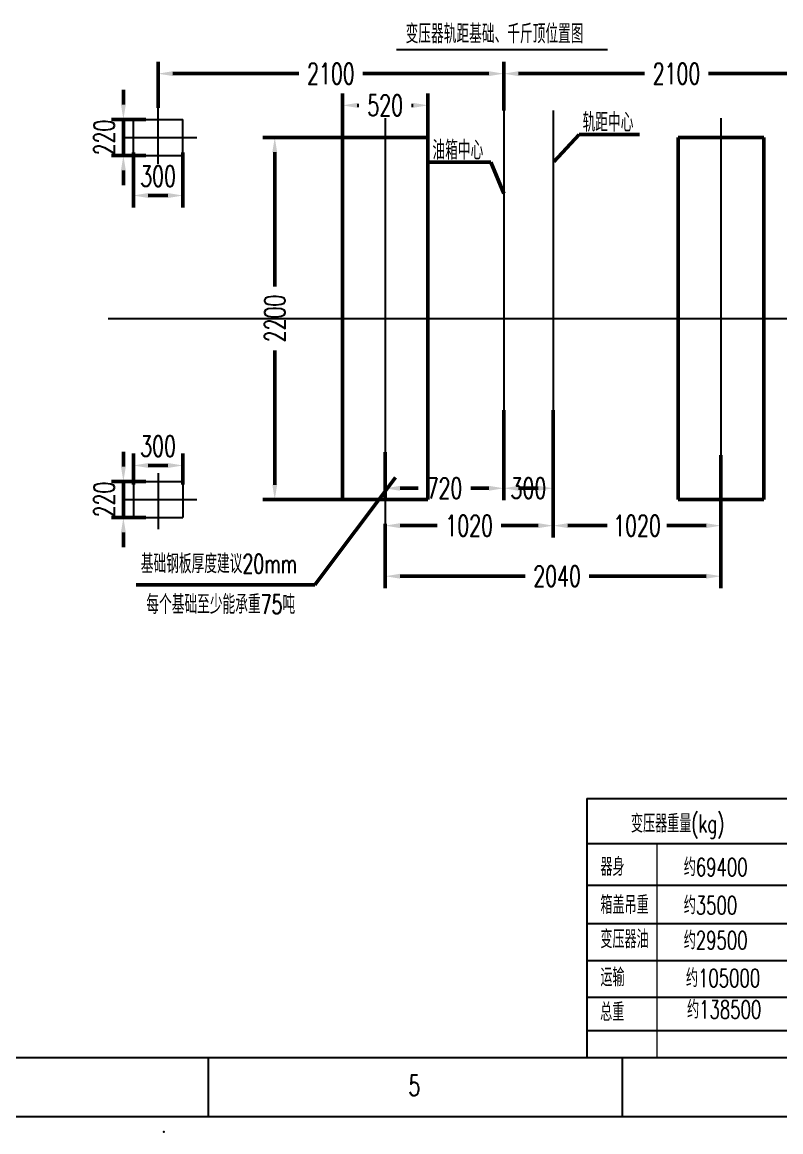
# Model space of a CAD drawing. Header units: millimetres. Extents: x 71406 to 93150, y 2492 to 17792.
# Drawn here: x 81417 to 86027, y 2492 to 9236 of the extents above; entities that cross this region are included whole.
import ezdxf

# ---------------------------------------------------------------- set-up
doc = ezdxf.new("R2010")
doc.units = ezdxf.units.MM
doc.header["$LTSCALE"] = 360
doc.linetypes.add('CENTER', pattern=[2, 1.25, -0.25, 0.25, -0.25])
doc.linetypes.add('CENTER2', pattern=[28.575, 19.05, -3.175, 3.175, -3.175])
for name, color, linetype, lineweight in [('0粗实线层', 7, 'Continuous', 50), ('4细实线层', 2, 'Continuous', 25), ('5文字层', 6, 'Continuous', 25), ('6标注层', 3, 'Continuous', 25), ('tablist', 3, 'Continuous', 25)]:
    doc.layers.add(name, color=color, linetype=linetype, lineweight=lineweight)
doc.layers.add('2', color=2, linetype='CENTER')
doc.layers.add('中心线', color=1, linetype='CENTER2')
doc.styles.add('PC_TEXTSTYLE1', font='txt.shx', dxfattribs={"width": 0.67, "bigfont": 'hztxt.shx'})
doc.styles.add('ROMANS', font='romans.shx', dxfattribs={"width": 0.67, "bigfont": 'bigfont.shx'})
doc.styles.get("Standard").update_dxf_attribs({"font": 'txt.shx', "width": 0.67, "bigfont": 'hztxt.shx'})
doc.styles.add('TH_GBDIM', font='txt.shx', dxfattribs={"width": 0.67, "bigfont": 'hztxt.shx'})
doc.dimstyles.new('TH_GBDIM', dxfattribs={"dimscale": 36, "dimtxt": 3.5, "dimasz": 2.5, "dimexe": 2, "dimexo": 0, "dimgap": 1.5, "dimtad": 0, "dimtoh": 1, "dimdec": 1, "dimdsep": 46, "dimtxsty": 'TH_GBDIM', "dimcen": 2.5, "dimclrd": 3, "dimclre": 3, "dimclrt": 6, "dimadec": 0, "dimazin": 2, "dimtfac": 0.714286, "dimtdec": 1, "dimtmove": 0, "dimatfit": 3, "dimfxl": 2, "dimtzin": 0, "dimlwd": -1, "dimlwe": -1, "dimarcsym": 0})

# ---------------------------------------------------------------- blocks, each defined once
blk = doc.blocks.new('*D863')
at = {"layer": '0粗实线层', "color": 3, "transparency": 16777216}
for p, q in [((83363, 8535.3), (83363, 8802.6)), ((83883, 8535.3), (83883, 8802.6)), ((83453, 8730.6), (83463.4, 8730.6)), ((83793, 8730.6), (83782.5, 8730.6))]:
    blk.add_line(p, q, dxfattribs=at)
for points in [[(83453, 8745.6), (83453, 8715.6), (83363, 8730.6)], [(83793, 8745.6), (83793, 8715.6), (83883, 8730.6)]]:
    blk.add_solid(points, dxfattribs=at)
at = {"layer": 'Defpoints', "color": 0, "transparency": 16777216}
for p in [(83363, 8730.6), (83363, 8535.3), (83883, 8535.3)]:
    blk.add_point(p, dxfattribs=at)
at = {"layer": '0粗实线层', "color": 6, "transparency": 16777216, "insert": (83623, 8730.6), "char_height": 126, "attachment_point": 5, "style": 'TH_GBDIM'}
blk.add_mtext('520', dxfattribs=at)
blk = doc.blocks.new('*D864')
at = {"layer": '0粗实线层', "color": 3, "transparency": 16777216}
for p, q in [((84643, 6437.7), (84643, 6104.4)), ((83623, 6188.1), (83623, 6104.4)), ((83713, 6176.4), (83938.3, 6176.4)), ((84553, 6176.4), (84327.7, 6176.4))]:
    blk.add_line(p, q, dxfattribs=at)
for points in [[(83713, 6191.4), (83713, 6161.4), (83623, 6176.4)], [(84553, 6191.4), (84553, 6161.4), (84643, 6176.4)]]:
    blk.add_solid(points, dxfattribs=at)
at = {"layer": 'Defpoints', "color": 0, "transparency": 16777216}
for p in [(84643, 6437.7), (83623, 6188.1), (84643, 6176.4)]:
    blk.add_point(p, dxfattribs=at)
at = {"layer": '0粗实线层', "color": 6, "transparency": 16777216, "insert": (84133, 6176.4), "char_height": 126, "attachment_point": 5, "style": 'TH_GBDIM'}
blk.add_mtext('1020{}{}', dxfattribs=at)
blk = doc.blocks.new('*D836')
at = {"layer": '0粗实线层', "color": 3, "transparency": 16777216}
for p, q in [((83623, 6188.1), (83623, 5797)), ((85663, 6188.1), (85663, 5797)), ((83713, 5869), (84472.4, 5869)), ((85573, 5869), (84861.8, 5869))]:
    blk.add_line(p, q, dxfattribs=at)
for points in [[(83713, 5884), (83713, 5854), (83623, 5869)], [(85573, 5884), (85573, 5854), (85663, 5869)]]:
    blk.add_solid(points, dxfattribs=at)
at = {"layer": 'Defpoints', "color": 0, "transparency": 16777216}
for p in [(83623, 6188.1), (85663, 6188.1), (85663, 5869)]:
    blk.add_point(p, dxfattribs=at)
at = {"layer": '0粗实线层', "color": 6, "transparency": 16777216, "insert": (84667.1, 5869), "char_height": 126, "attachment_point": 5, "style": 'TH_GBDIM'}
blk.add_mtext('2040', dxfattribs=at)
blk = doc.blocks.new('*D865')
at = {"layer": '0粗实线层', "color": 3, "transparency": 16777216}
for p, q in [((83363, 8535.3), (82879.9, 8535.3)), ((82951.9, 8445.3), (82951.9, 7630)), ((82951.9, 6425.3), (82951.9, 7240.6)), ((83363, 6335.3), (82879.9, 6335.3))]:
    blk.add_line(p, q, dxfattribs=at)
for points in [[(82936.9, 8445.3), (82966.9, 8445.3), (82951.9, 8535.3)], [(82936.9, 6425.3), (82966.9, 6425.3), (82951.9, 6335.3)]]:
    blk.add_solid(points, dxfattribs=at)
at = {"layer": 'Defpoints', "color": 0, "transparency": 16777216}
for p in [(82951.9, 8535.3), (83363, 8535.3), (83363, 6335.3)]:
    blk.add_point(p, dxfattribs=at)
at = {"layer": '0粗实线层', "color": 6, "transparency": 16777216, "insert": (82951.9, 7435.3), "char_height": 126, "attachment_point": 5, "rotation": 90, "style": 'TH_GBDIM'}
blk.add_mtext('2200', dxfattribs=at)
blk = doc.blocks.new('*D866')
at = {"layer": '0粗实线层', "color": 3, "transparency": 16777216}
for p, q in [((82243, 8716.4), (82243, 8995.3)), ((84343, 8699.2), (84343, 8995.3)), ((82333, 8923.3), (83098.3, 8923.3)), ((84253, 8923.3), (83487.7, 8923.3))]:
    blk.add_line(p, q, dxfattribs=at)
for points in [[(82333, 8938.3), (82333, 8908.3), (82243, 8923.3)], [(84253, 8938.3), (84253, 8908.3), (84343, 8923.3)]]:
    blk.add_solid(points, dxfattribs=at)
at = {"layer": 'Defpoints', "color": 0, "transparency": 16777216}
for p in [(84343, 8923.3), (82243, 8716.4), (84343, 8699.2)]:
    blk.add_point(p, dxfattribs=at)
at = {"layer": '0粗实线层', "color": 6, "transparency": 16777216, "insert": (83293, 8923.3), "char_height": 126, "attachment_point": 5, "style": 'TH_GBDIM'}
blk.add_mtext('2100{}{}', dxfattribs=at)
blk = doc.blocks.new('*D867')
at = {"layer": '0粗实线层', "color": 3, "transparency": 16777216}
for p, q in [((84343, 8699.2), (84343, 8995.3)), ((86443, 8716.4), (86443, 8995.3)), ((84433, 8923.3), (85198.3, 8923.3)), ((86353, 8923.3), (85587.7, 8923.3))]:
    blk.add_line(p, q, dxfattribs=at)
for points in [[(84433, 8938.3), (84433, 8908.3), (84343, 8923.3)], [(86353, 8938.3), (86353, 8908.3), (86443, 8923.3)]]:
    blk.add_solid(points, dxfattribs=at)
at = {"layer": 'Defpoints', "color": 0, "transparency": 16777216}
for p in [(86443, 8923.3), (84343, 8699.2), (86443, 8716.4)]:
    blk.add_point(p, dxfattribs=at)
at = {"layer": '0粗实线层', "color": 6, "transparency": 16777216, "insert": (85393, 8923.3), "char_height": 126, "attachment_point": 5, "style": 'TH_GBDIM'}
blk.add_mtext('2100{}{}', dxfattribs=at)
blk = doc.blocks.new('*D869')
at = {"layer": '0粗实线层', "color": 3, "transparency": 16777216}
for p, q in [((84343, 6878.2), (84343, 6331.4)), ((84643, 6878.2), (84643, 6331.4)), ((84553, 6403.4), (84433, 6403.4))]:
    blk.add_line(p, q, dxfattribs=at)
for points in [[(84433, 6418.4), (84433, 6388.4), (84343, 6403.4)], [(84553, 6418.4), (84553, 6388.4), (84643, 6403.4)]]:
    blk.add_solid(points, dxfattribs=at)
at = {"layer": 'Defpoints', "color": 0, "transparency": 16777216}
for p in [(84343, 6878.2), (84643, 6878.2), (84343, 6403.4)]:
    blk.add_point(p, dxfattribs=at)
at = {"layer": '0粗实线层', "color": 6, "transparency": 16777216, "insert": (84493, 6403.4), "char_height": 126, "attachment_point": 5, "style": 'TH_GBDIM'}
blk.add_mtext('300', dxfattribs=at)
blk = doc.blocks.new('*D838')
at = {"layer": '0粗实线层', "color": 3, "transparency": 16777216}
for p, q in [((82093, 8443.9), (82093, 8110.7)), ((82393, 8443.9), (82393, 8110.7)), ((82183, 8182.7), (82303, 8182.7))]:
    blk.add_line(p, q, dxfattribs=at)
for points in [[(82183, 8197.7), (82183, 8167.7), (82093, 8182.7)], [(82303, 8197.7), (82303, 8167.7), (82393, 8182.7)]]:
    blk.add_solid(points, dxfattribs=at)
at = {"layer": 'Defpoints', "color": 0, "transparency": 16777216}
for p in [(82093, 8443.9), (82393, 8443.9), (82393, 8182.7)]:
    blk.add_point(p, dxfattribs=at)
at = {"layer": '0粗实线层', "color": 6, "transparency": 16777216, "insert": (82243, 8299.7), "char_height": 126, "attachment_point": 5, "style": 'TH_GBDIM'}
blk.add_mtext('300', dxfattribs=at)
blk = doc.blocks.new('*D839')
at = {"layer": '0粗实线层', "color": 3, "transparency": 16777216}
for p, q in [((82032.2, 8735.3), (82032.2, 8825.3)), ((82168, 8645.3), (81960.2, 8645.3)), ((82032.2, 8645.3), (82032.2, 8425.3)), ((82168, 8425.3), (81960.2, 8425.3)), ((82032.2, 8335.3), (82032.2, 8245.3))]:
    blk.add_line(p, q, dxfattribs=at)
for points in [[(82017.2, 8735.3), (82047.2, 8735.3), (82032.2, 8645.3)], [(82017.2, 8335.3), (82047.2, 8335.3), (82032.2, 8425.3)]]:
    blk.add_solid(points, dxfattribs=at)
at = {"layer": 'Defpoints', "color": 0, "transparency": 16777216}
for p in [(82168, 8645.3), (82032.2, 8425.3), (82168, 8425.3)]:
    blk.add_point(p, dxfattribs=at)
at = {"layer": '0粗实线层', "color": 6, "transparency": 16777216, "insert": (81915.2, 8535.3), "char_height": 126, "attachment_point": 5, "rotation": 90, "style": 'TH_GBDIM'}
blk.add_mtext('220{}{}', dxfattribs=at)
blk = doc.blocks.new('*D842')
at = {"layer": '0粗实线层', "color": 3, "transparency": 16777216}
for p, q in [((82093, 6426.7), (82093, 6614.1)), ((82393, 6426.7), (82393, 6614.1)), ((82183, 6542.1), (82303, 6542.1))]:
    blk.add_line(p, q, dxfattribs=at)
for points in [[(82183, 6557.1), (82183, 6527.1), (82093, 6542.1)], [(82303, 6557.1), (82303, 6527.1), (82393, 6542.1)]]:
    blk.add_solid(points, dxfattribs=at)
at = {"layer": 'Defpoints', "color": 0, "transparency": 16777216}
for p in [(82393, 6542.1), (82093, 6426.7), (82393, 6426.7)]:
    blk.add_point(p, dxfattribs=at)
at = {"layer": '0粗实线层', "color": 6, "transparency": 16777216, "insert": (82243, 6659.1), "char_height": 126, "attachment_point": 5, "style": 'TH_GBDIM'}
blk.add_mtext('300', dxfattribs=at)
blk = doc.blocks.new('*D843')
at = {"layer": '0粗实线层', "color": 3, "transparency": 16777216}
for p, q in [((82032.2, 6535.3), (82032.2, 6625.3)), ((82168, 6445.3), (81960.2, 6445.3)), ((82032.2, 6225.3), (82032.2, 6445.3)), ((82168, 6225.3), (81960.2, 6225.3)), ((82032.2, 6135.3), (82032.2, 6045.3))]:
    blk.add_line(p, q, dxfattribs=at)
for points in [[(82017.2, 6535.3), (82047.2, 6535.3), (82032.2, 6445.3)], [(82017.2, 6135.3), (82047.2, 6135.3), (82032.2, 6225.3)]]:
    blk.add_solid(points, dxfattribs=at)
at = {"layer": 'Defpoints', "color": 0, "transparency": 16777216}
for p in [(82032.2, 6445.3), (82168, 6445.3), (82168, 6225.3)]:
    blk.add_point(p, dxfattribs=at)
at = {"layer": '0粗实线层', "color": 6, "transparency": 16777216, "insert": (81915.2, 6335.3), "char_height": 126, "attachment_point": 5, "rotation": 90, "style": 'TH_GBDIM'}
blk.add_mtext('220{}{}', dxfattribs=at)
blk = doc.blocks.new('*D896')
at = {"layer": '0粗实线层', "color": 3, "transparency": 16777216}
for p, q in [((83623, 6622.4), (83623, 6331.4)), ((84343, 6622.4), (84343, 6331.4)), ((83713, 6403.4), (83823.4, 6403.4)), ((84253, 6403.4), (84142.5, 6403.4))]:
    blk.add_line(p, q, dxfattribs=at)
for points in [[(83713, 6418.4), (83713, 6388.4), (83623, 6403.4)], [(84253, 6418.4), (84253, 6388.4), (84343, 6403.4)]]:
    blk.add_solid(points, dxfattribs=at)
at = {"layer": 'Defpoints', "color": 0, "transparency": 16777216}
for p in [(83623, 6622.4), (84343, 6622.4), (84343, 6403.4)]:
    blk.add_point(p, dxfattribs=at)
at = {"layer": '0粗实线层', "color": 6, "transparency": 16777216, "insert": (83983, 6403.4), "char_height": 126, "attachment_point": 5, "style": 'TH_GBDIM'}
blk.add_mtext('720', dxfattribs=at)
blk = doc.blocks.new('*D845')
at = {"layer": '0粗实线层', "color": 3, "transparency": 16777216}
for p, q in [((84643, 6604.8), (84643, 6104.4)), ((85663, 6604.8), (85663, 6104.4)), ((84733, 6176.4), (84972.3, 6176.4)), ((85573, 6176.4), (85333.6, 6176.4))]:
    blk.add_line(p, q, dxfattribs=at)
for points in [[(84733, 6191.4), (84733, 6161.4), (84643, 6176.4)], [(85573, 6191.4), (85573, 6161.4), (85663, 6176.4)]]:
    blk.add_solid(points, dxfattribs=at)
at = {"layer": 'Defpoints', "color": 0, "transparency": 16777216}
for p in [(84643, 6604.8), (85663, 6604.8), (85663, 6176.4)]:
    blk.add_point(p, dxfattribs=at)
at = {"layer": '0粗实线层', "color": 6, "transparency": 16777216, "insert": (85153, 6176.4), "char_height": 126, "attachment_point": 5, "style": 'TH_GBDIM'}
blk.add_mtext('1020', dxfattribs=at)

msp = doc.modelspace()

# ---------------------------------------------------------------- linework, layer by layer
at = {"color": 3, "lineweight": -3}
for p, q in [((84848.218, 4517.468), (86130.159, 4517.468)), ((84848.218, 4517.468), (84848.218, 2942.468)), ((84848.218, 4244.552), (86130.159, 4244.552)), ((84848.218, 3992.123), (86130.159, 3992.123)), ((84848.218, 3757.62), (86130.159, 3757.62)), ((84848.218, 3534.565), (86130.159, 3534.565)), ((84848.218, 3311.281), (86130.159, 3311.281)), ((84848.218, 3107.209), (86130.159, 3107.209))]:
    msp.add_line(p, q, dxfattribs=at)
at = {"color": 3, "lineweight": 0}
msp.add_line((85272.423, 4244.552), (85272.423, 2942.468), dxfattribs=at)
at = {"layer": '0粗实线层'}
for p, q in [((83362.96, 8535.306), (83882.96, 8535.306)), ((83362.96, 6335.306), (83362.96, 8535.306)), ((83882.96, 8535.306), (83882.96, 6335.306)), ((85922.96, 8535.306), (85402.96, 8535.306)), ((85402.96, 8535.306), (85402.96, 6335.306)), ((85922.96, 6335.306), (85922.96, 8535.306)), ((83882.96, 6335.306), (83362.96, 6335.306)), ((85402.96, 6335.306), (85922.96, 6335.306))]:
    msp.add_line(p, q, dxfattribs=at)
at = {"layer": '0粗实线层', "color": 3}
for p, q in [((84647.96, 8387.712), (84801.645, 8554.279)), ((84801.645, 8554.279), (85167.397, 8554.279)), ((83889.485, 8385.087), (84265.287, 8385.087)), ((84342.96, 8193.973), (84265.287, 8385.087)), ((83686.32, 6468.129), (83196.002, 5817.108)), ((83196.002, 5817.108), (82109.357, 5817.108))]:
    msp.add_line(p, q, dxfattribs=at)
at = {"layer": '2', "linetype": 'ByBlock'}
msp.add_line((92610.159, 2942.468), (72486.159, 2942.468), dxfattribs=at)
at = {"layer": '4细实线层'}
for p, q in [((82092.96, 8425.306), (82092.96, 8645.306)), ((82092.96, 8645.306), (82392.96, 8645.306)), ((82392.96, 8425.306), (82392.96, 8645.306)), ((82092.96, 8425.306), (82392.96, 8425.306)), ((82092.96, 6445.306), (82092.96, 6225.306)), ((82092.96, 6445.306), (82392.96, 6445.306)), ((82392.96, 6445.306), (82392.96, 6225.306)), ((82092.96, 6225.306), (82392.96, 6225.306))]:
    msp.add_line(p, q, dxfattribs=at)
at = {"layer": '6标注层', "linetype": 'ByBlock'}
for p, q in [((82548.159, 2942.468), (82548.159, 2582.468)), ((85063.659, 2942.468), (85063.659, 2582.468)), ((92970.159, 2582.468), (71586.159, 2582.468))]:
    msp.add_line(p, q, dxfattribs=at)
msp.add_point((82278.159, 2492.468), dxfattribs=at)
at = {"layer": 'tablist'}
msp.add_line((83692.213, 9069.287), (84974.252, 9069.287), dxfattribs=at)
at = {"layer": '中心线'}
for p, q in [((82242.96, 8374.807), (82242.96, 8716.404)), ((84342.96, 8699.209), (84342.96, 6396.211)), ((84642.96, 8699.209), (84642.96, 6202.683)), ((83622.96, 8652.242), (83622.96, 6188.116)), ((85662.96, 8652.242), (85662.96, 6188.116)), ((82045.334, 8535.306), (82479.13, 8535.306)), ((81940.162, 7435.306), (86244.031, 7435.306)), ((82242.96, 6495.805), (82242.96, 6154.208)), ((82045.334, 6335.306), (82479.13, 6335.306))]:
    msp.add_line(p, q, dxfattribs=at)

# ---------------------------------------------------------------- texts
at = {"color": 3, "lineweight": 0, "style": 'PC_TEXTSTYLE1', "width": 0.67}
for s, p in [('变压器重量(kg)', (85116.038, 4310.943)), ('器身', (84930.378, 4048.3)), ('约69400', (85436.796, 4046.013)), ('箱盖吊重', (84930.378, 3816.648)), ('约3500', (85436.796, 3814.438)), ('变压器油', (84930.378, 3608.408)), ('约29500', (85436.796, 3601.653)), ('运输', (84930.378, 3376.863)), ('约105000', (85450.318, 3371.683)), ('总重       ', (84929.054, 3165.609)), ('约138500', (85457.079, 3180.649))]:
    msp.add_text(s, height=109.5494, dxfattribs=at).set_placement(p)
at = {"layer": '5文字层', "width": 0.67}
for s, height, p in [('变压器轨距基础、千斤顶位置图', 115.20012, (83747.111, 9107.614)), ('轨距中心', 115.2, (84822.275, 8569.874)), ('油箱中心', 115.2, (83910.116, 8400.683)), ('基础钢板厚度建议20mm', 115.20012, (82138.016, 5887.038)), ('每个基础至少能承重75吨', 115.20012, (82171.52, 5640.175))]:
    msp.add_text(s, height=height, dxfattribs=at).set_placement(p)
at = {"layer": '6标注层', "linetype": 'ByBlock', "style": 'ROMANS', "width": 0.67}
msp.add_text('5', height=126, dxfattribs=at).set_placement((83763.998, 2710.801))

# ---------------------------------------------------------------- dimensions: what is measured, and where the dimension line sits
at = {"layer": '0粗实线层'}
for base, p1, p2, picture, middle in [((84342.96, 8923.304), (82242.96, 8716.404), (84342.96, 8699.209), '*D866', (83292.96, 8923.304)), ((86442.96, 8923.304), (84342.96, 8699.209), (86442.96, 8716.404), '*D867', (85392.96, 8923.304))]:
    dim = msp.add_linear_dim(base=base, p1=p1, p2=p2, text='<>{}{}', dimstyle='TH_GBDIM', override={"dimgap": 1.5, "dimtad": 0, "dimjust": 0, "dimdec": 0, "dimlfac": 1, "dimse1": 0, "dimse2": 0, "dimsd1": 0, "dimsd2": 0}, dxfattribs=at)
    dim.commit()
    dim.dimension.update_dxf_attribs({"geometry": picture, "text_midpoint": middle})
for base, p1, p2, angle, picture, middle in [((82032.17, 8425.306), (82167.96, 8645.306), (82167.96, 8425.306), 90, '*D839', (82032.17, 8535.306)), ((82032.17, 6445.306), (82167.96, 6225.306), (82167.96, 6445.306), 270, '*D843', (82032.17, 6335.306))]:
    dim = msp.add_linear_dim(base=base, p1=p1, p2=p2, angle=angle, text='<>{}{}', dimstyle='TH_GBDIM', override={"dimgap": 1.5, "dimtad": 1, "dimjust": 0, "dimdec": 0, "dimlfac": 1, "dimse1": 0, "dimse2": 0, "dimsd1": 0, "dimsd2": 0}, dxfattribs=at)
    dim.commit()
    dim.dimension.update_dxf_attribs({"geometry": picture, "text_midpoint": middle, "dimtype": 160})
for base, p1, p2, picture, middle in [((83362.96, 8730.581), (83882.96, 8535.306), (83362.96, 8535.306), '*D863', (83622.96, 8730.581)), ((84342.96, 6403.437), (84642.96, 6878.233), (84342.96, 6878.233), '*D869', (84492.96, 6403.437)), ((85662.96, 5869.042), (83622.96, 6188.116), (85662.96, 6188.116), '*D836', (84667.082, 5869.042))]:
    dim = msp.add_linear_dim(base=base, p1=p1, p2=p2, dimstyle='TH_GBDIM', dxfattribs=at)
    dim.commit()
    dim.dimension.update_dxf_attribs({"geometry": picture, "text_midpoint": middle, "dimtype": 160})
dim = msp.add_linear_dim(base=(82951.862, 8535.306), p1=(83362.96, 6335.306), p2=(83362.96, 8535.306), angle=90, dimstyle='TH_GBDIM', dxfattribs=at)
dim.commit()
dim.dimension.update_dxf_attribs({"geometry": '*D865', "text_midpoint": (82951.862, 7435.306)})
for base, p1, p2, picture, middle in [((82392.96, 8182.73), (82092.96, 8443.917), (82392.96, 8443.917), '*D838', (82242.96, 8182.73)), ((82392.96, 6542.133), (82092.96, 6426.696), (82392.96, 6426.696), '*D842', (82242.96, 6542.133))]:
    dim = msp.add_linear_dim(base=base, p1=p1, p2=p2, angle=180, dimstyle='TH_GBDIM', override={"dimtad": 1}, dxfattribs=at)
    dim.commit()
    dim.dimension.update_dxf_attribs({"geometry": picture, "text_midpoint": middle, "dimtype": 160})
for base, p1, p2, picture, middle in [((84342.96, 6403.437), (83622.96, 6622.403), (84342.96, 6622.403), '*D896', (83982.96, 6403.437)), ((85662.96, 6176.39), (84642.96, 6604.835), (85662.96, 6604.835), '*D845', (85152.96, 6176.39))]:
    dim = msp.add_linear_dim(base=base, p1=p1, p2=p2, dimstyle='TH_GBDIM', dxfattribs=at)
    dim.commit()
    dim.dimension.update_dxf_attribs({"geometry": picture, "text_midpoint": middle})
dim = msp.add_linear_dim(base=(84642.96, 6176.39), p1=(83622.96, 6188.116), p2=(84642.96, 6437.659), text='<>{}{}', dimstyle='TH_GBDIM', override={"dimgap": 1.5, "dimtad": 0, "dimjust": 0, "dimdec": 0, "dimlfac": 1, "dimse1": 0, "dimse2": 0, "dimsd1": 0, "dimsd2": 0}, dxfattribs=at)
dim.commit()
dim.dimension.update_dxf_attribs({"geometry": '*D864', "text_midpoint": (84132.96, 6176.39), "dimtype": 160})

doc.saveas('drawing.dxf')
